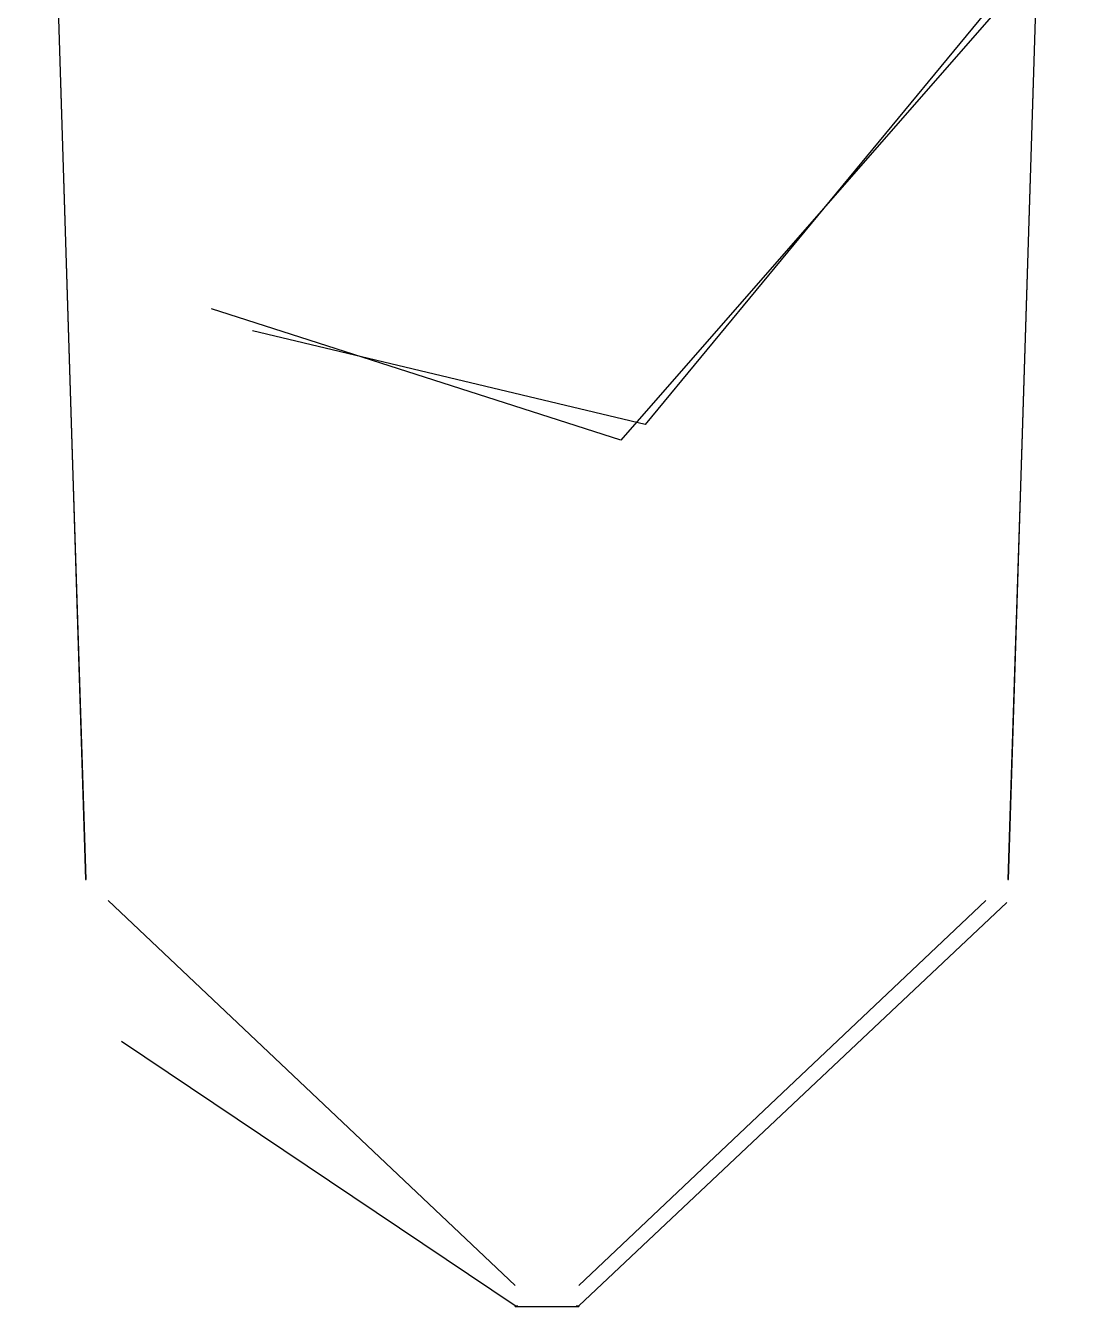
# Model space of a CAD drawing. Extents: x 0 to 16296672895, y -37409619871 to 0.
# Drawn here: x 16296672106.5 to 16296672153.2, y -37409617589.1 to -37409617531.6 of the extents above; entities that cross this region are included whole.
import ezdxf

# ---------------------------------------------------------------- set-up
doc = ezdxf.new("R2010")
doc.units = 0
doc.header["$LTSCALE"] = 10
doc.header["$MEASUREMENT"] = 0
doc.layers.add('1', color=7, linetype='CONTINUOUS')

msp = doc.modelspace()

# ---------------------------------------------------------------- linework, layer by layer
at = {"layer": '1', "color": 7, "linetype": 'Continuous'}
for p, q in [((16296672106.455721, -37409617484.400642), (16296672109.143669, -37409617569.932869)), ((16296672150.542561, -37409617569.932869), (16296672153.230511, -37409617484.400642)), ((16296672108.56461, -37409617550.892677), (16296672106.6229, -37409617489.354607)), ((16296672153.06332, -37409617489.354652), (16296672151.12162, -37409617550.89267)), ((16296672109.076441, -37409617567.118393), (16296672108.56461, -37409617550.892677)), ((16296672151.12162, -37409617550.89267), (16296672150.61047, -37409617567.096687)), ((16296672109.165199, -37409617569.932198), (16296672109.076441, -37409617567.118393)), ((16296672150.61047, -37409617567.096687), (16296672150.52103, -37409617569.932213)), ((16296672109.143669, -37409617569.932869), (16296672109.165199, -37409617569.932198)), ((16296672150.52103, -37409617569.932198), (16296672150.542561, -37409617569.932869)), ((16296672128.420219, -37409617589.045807), (16296672128.535311, -37409617589.045799)), ((16296672128.420219, -37409617589.077873), (16296672128.420219, -37409617589.045807)), ((16296672128.420219, -37409617589.077873), (16296672131.26601, -37409617589.077873)), ((16296672131.150921, -37409617589.045799), (16296672131.26601, -37409617589.045807)), ((16296672131.26601, -37409617589.045807), (16296672131.26601, -37409617589.077873))]:
    msp.add_line(p, q, dxfattribs=at)
for points in [[(16296672151.33848, -37409617529.446823, 0), (16296672151.01259, -37409617532.755852, 0), (16296672150.18038, -37409617535.97506, 0), (16296672148.861601, -37409617539.027748, 0), (16296672147.084909, -37409617541.844109, 0), (16296672144.89138, -37409617544.355751, 0), (16296672142.336571, -37409617546.497833, 0), (16296672139.48361, -37409617548.217888, 0), (16296672136.40086, -37409617549.475922, 0), (16296672133.15955, -37409617550.242943, 0), (16296672129.83832, -37409617550.500313, 0), (16296672126.51787, -37409617550.241707, 0), (16296672123.27743, -37409617549.473373, 0), (16296672120.193451, -37409617548.21302, 0), (16296672117.34137, -37409617546.492058, 0), (16296672114.789591, -37409617544.350899, 0), (16296672112.599039, -37409617541.841301, 0), (16296672110.824949, -37409617539.028343, 0), (16296672109.506069, -37409617535.975708, 0), (16296672108.67388, -37409617532.756187, 0), (16296672108.34775, -37409617529.446823, 0)], [(16296672150.846519, -37409617529.436684, 0), (16296672150.47785, -37409617532.940918, 0), (16296672149.533279, -37409617536.321022, 0), (16296672148.038891, -37409617539.496277, 0), (16296672146.037161, -37409617542.377663, 0), (16296672143.584129, -37409617544.885193, 0), (16296672140.74786, -37409617546.949669, 0), (16296672137.606621, -37409617548.513763, 0), (16296672134.25111, -37409617549.532913, 0), (16296672130.7787, -37409617549.979599, 0), (16296672127.27795, -37409617549.843147, 0), (16296672124.407419, -37409617549.285362, 0), (16296672121.640751, -37409617548.333382, 0), (16296672119.03446, -37409617547.007858, 0), (16296672116.63973, -37409617545.334503, 0), (16296672114.488359, -37409617543.332512, 0), (16296672112.673389, -37409617541.100067, 0), (16296672111.275539, -37409617538.82428, 0), (16296672110.278761, -37409617536.651237, 0), (16296672109.604549, -37409617534.631561, 0), (16296672109.17561, -37409617532.766273, 0), (16296672108.93471, -37409617531.041817, 0), (16296672108.83971, -37409617529.436684, 0)], [(16296672108.95577, -37409617533.851242, 0), (16296672109.25803, -37409617543.39444, 0), (16296672109.495529, -37409617550.892677, 0)], [(16296672150.19076, -37409617550.892677, 0), (16296672150.48831, -37409617541.498169, 0), (16296672150.72209, -37409617534.116783, 0)], [(16296672109.495529, -37409617550.892677, 0), (16296672109.7826, -37409617559.961433, 0), (16296672110.008181, -37409617567.086884, 0)], [(16296672149.67874, -37409617567.06517, 0), (16296672149.965481, -37409617558.008583, 0), (16296672150.19076, -37409617550.892677, 0)], [(16296672110.09725, -37409617569.900673, 0), (16296672110.047371, -37409617568.324944, 0), (16296672110.008181, -37409617567.086884, 0)], [(16296672149.67874, -37409617567.06517, 0), (16296672149.628469, -37409617568.653053, 0), (16296672149.58898, -37409617569.900673, 0)], [(16296672109.173719, -37409617570.570686, 0), (16296672109.15443, -37409617570.213631, 0), (16296672109.143669, -37409617569.932869, 0)], [(16296672109.165199, -37409617569.932198, 0), (16296672109.191629, -37409617570.509277, 0), (16296672109.22393, -37409617570.962013, 0)], [(16296672110.09725, -37409617569.900673, 0), (16296672110.12248, -37409617570.449303, 0), (16296672110.153299, -37409617570.879707, 0)], [(16296672149.53293, -37409617570.879707, 0), (16296672149.57048, -37409617570.331802, 0), (16296672149.58897, -37409617569.900673, 0)], [(16296672150.462299, -37409617570.962013, 0), (16296672150.50164, -37409617570.385696, 0), (16296672150.52103, -37409617569.932198, 0)], [(16296672150.542561, -37409617569.932869, 0), (16296672150.528259, -37409617570.288712, 0), (16296672150.512671, -37409617570.5681, 0)], [(16296672110.05698, -37409617575.353706, 0), (16296672109.42054, -37409617572.700569, 0), (16296672109.173719, -37409617570.570686, 0)], [(16296672110.153299, -37409617570.879707, 0), (16296672110.6553, -37409617573.924767, 0), (16296672111.632959, -37409617576.851936, 0), (16296672113.06629, -37409617579.587044, 0), (16296672114.92683, -37409617582.055496, 0), (16296672117.173861, -37409617584.178413, 0), (16296672119.69944, -37409617585.863533, 0), (16296672122.46596, -37409617587.106941, 0), (16296672125.39839, -37409617587.874062, 0), (16296672128.41814, -37409617588.138817, 0)], [(16296672149.53293, -37409617570.879707, 0), (16296672149.028999, -37409617573.926643, 0), (16296672148.04714, -37409617576.854973, 0), (16296672146.612749, -37409617579.590828, 0), (16296672144.75481, -37409617582.058952, 0), (16296672142.51095, -37409617584.181534, 0), (16296672139.99066, -37409617585.869133, 0), (16296672137.224859, -37409617587.116783, 0), (16296672134.2899, -37409617587.880852, 0), (16296672131.268089, -37409617588.138817, 0)], [(16296672150.512671, -37409617570.5681, 0), (16296672150.1597, -37409617573.27507, 0), (16296672149.629259, -37409617575.353668, 0)], [(16296672128.420219, -37409617589.045807, 0), (16296672125.22393, -37409617588.774307, 0), (16296672122.11824, -37409617587.964973, 0), (16296672119.188339, -37409617586.639923, 0), (16296672116.51461, -37409617584.835419, 0), (16296672114.17041, -37409617582.600929, 0), (16296672112.25116, -37409617580.046959, 0), (16296672110.762751, -37409617577.204742, 0), (16296672109.744671, -37409617574.149483, 0), (16296672109.22393, -37409617570.962013, 0)], [(16296672150.462299, -37409617570.962013, 0), (16296672149.93877, -37409617574.16127, 0), (16296672148.910311, -37409617577.235718, 0), (16296672147.398861, -37409617580.103798, 0), (16296672145.43899, -37409617582.686363, 0), (16296672143.07814, -37409617584.90937, 0), (16296672140.428499, -37409617586.677528, 0), (16296672137.522141, -37409617587.980423, 0), (16296672134.43898, -37409617588.778107, 0), (16296672131.26601, -37409617589.045807, 0)], [(16296672110.80604, -37409617577.366402, 0), (16296672110.360069, -37409617576.249153, 0), (16296672110.05698, -37409617575.353706, 0)], [(16296672149.629259, -37409617575.353668, 0), (16296672148.357229, -37409617578.475838, 0), (16296672147.002041, -37409617580.748222, 0)], [(16296672112.684191, -37409617580.748222, 0), (16296672111.55154, -37409617578.899986, 0), (16296672110.80604, -37409617577.366402, 0)], [(16296672115.866949, -37409617584.326469, 0), (16296672113.975809, -37409617582.418449, 0), (16296672112.684191, -37409617580.748222, 0)], [(16296672147.002041, -37409617580.748222, 0), (16296672145.32757, -37409617582.849083, 0), (16296672143.819269, -37409617584.326477, 0)], [(16296672117.9382, -37409617585.911247, 0), (16296672116.751881, -37409617585.058296, 0), (16296672115.866949, -37409617584.326469, 0)], [(16296672143.819269, -37409617584.326477, 0), (16296672141.100719, -37409617586.321861, 0), (16296672138.748619, -37409617587.534416, 0)], [(16296672120.937441, -37409617587.534348, 0), (16296672119.222719, -37409617586.691811, 0), (16296672117.9382, -37409617585.911247, 0)], [(16296672126.843121, -37409617589.011917, 0), (16296672123.47274, -37409617588.418877, 0), (16296672120.937441, -37409617587.534348, 0)], [(16296672138.748619, -37409617587.534416, 0), (16296672135.496731, -37409617588.59832, 0), (16296672132.844191, -37409617589.011833, 0)], [(16296672128.53392, -37409617588.138924, 0), (16296672128.46908, -37409617588.13887, 0), (16296672128.41814, -37409617588.138817, 0)], [(16296672131.152309, -37409617588.138924, 0), (16296672129.68601, -37409617588.139313, 0), (16296672128.53392, -37409617588.138924, 0)], [(16296672131.268089, -37409617588.138817, 0), (16296672131.203251, -37409617588.138893, 0), (16296672131.152309, -37409617588.138924, 0)], [(16296672128.420219, -37409617589.077873, 0), (16296672127.536369, -37409617589.057167, 0), (16296672126.843121, -37409617589.011917, 0)], [(16296672128.535311, -37409617589.045799, 0), (16296672130.00005, -37409617589.045753, 0), (16296672131.150921, -37409617589.045799, 0)], [(16296672132.844191, -37409617589.011833, 0), (16296672131.96109, -37409617589.065071, 0), (16296672131.26601, -37409617589.077873, 0)]]:
    msp.add_polyline3d(points, dxfattribs=at)

doc.saveas('drawing.dxf')
